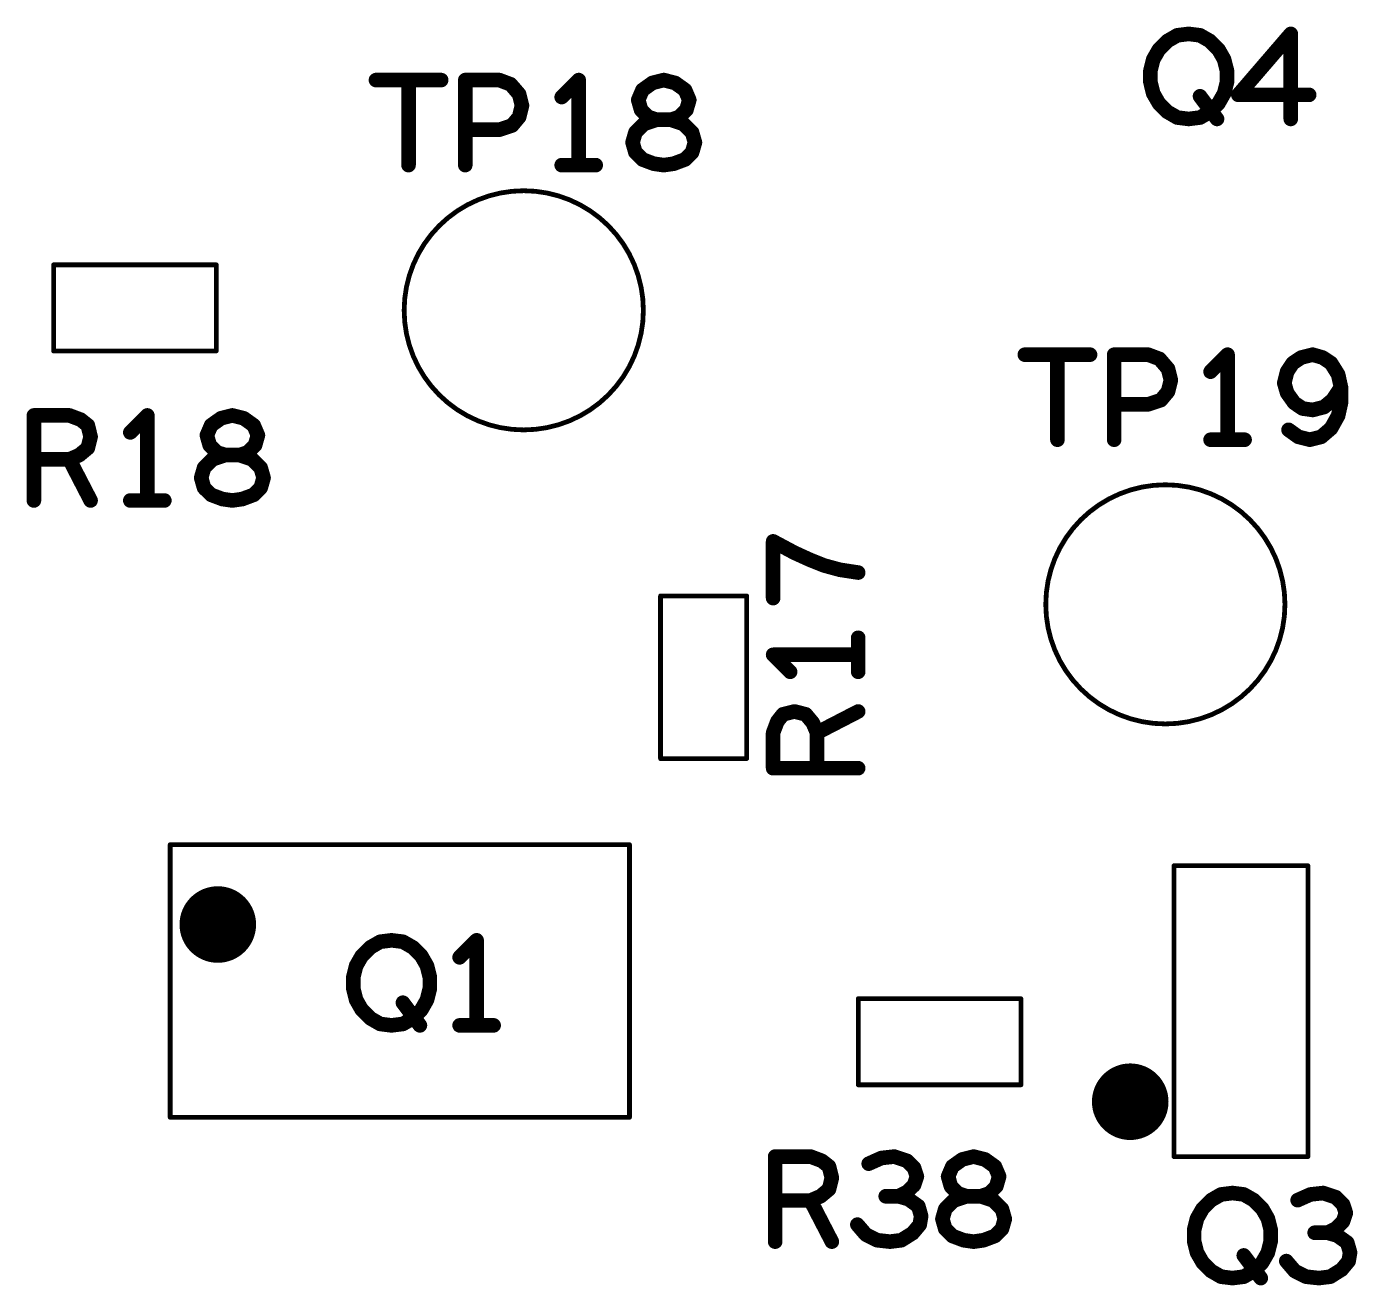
# Model space of a CAD drawing. Extents: x -1.14 to 4.53, y -2.04 to 6.
# Drawn here: x 2.409 to 2.957, y 3.788 to 4.306 of the extents above; entities that cross this region are included whole.
import ezdxf

# ---------------------------------------------------------------- set-up
doc = ezdxf.new("R2010")
doc.units = 0
doc.layers.get('0').update_dxf_attribs({"linetype": 'CONTINUOUS'})
doc.layers.add('ASSE', color=1, linetype='CONTINUOUS')

# ---------------------------------------------------------------- blocks, each defined once
blk = doc.blocks.new('ROUND_64')
at = {"const_width": 0.000984}
blk.add_lwpolyline([(-0.00049, 0, 1), (0.00049, 0, 1)], format="xyb", close=True, dxfattribs=at)
blk = doc.blocks.new('ROUND_1')
at = {"const_width": 0.003}
blk.add_lwpolyline([(-0.0015, 0, 1), (0.0015, 0, 1)], format="xyb", close=True, dxfattribs=at)

msp = doc.modelspace()

# ---------------------------------------------------------------- linework, layer by layer
at = {"layer": 'ASSE'}
for points, const_width in [([(2.87835, 4.29958), (2.88243, 4.30192)], 0.006), ([(2.88243, 4.30192), (2.88709, 4.3025)], 0.006), ([(2.88709, 4.3025), (2.89176, 4.30192)], 0.006), ([(2.89176, 4.30192), (2.89585, 4.29958)], 0.006), ([(2.9291, 4.3025), (2.90751, 4.27742)], 0.006), ([(2.9291, 4.2675), (2.9291, 4.3025)], 0.006), ([(2.87251, 4.292), (2.87485, 4.29608)], 0.006), ([(2.87485, 4.29608), (2.87835, 4.29958)], 0.006), ([(2.89585, 4.29958), (2.89935, 4.29608)], 0.006), ([(2.89935, 4.29608), (2.90168, 4.292)], 0.006), ([(2.87135, 4.28733), (2.87251, 4.292)], 0.006), ([(2.90168, 4.292), (2.90285, 4.28733)], 0.006), ([(2.87135, 4.28267), (2.87135, 4.28733)], 0.006), ([(2.90285, 4.28733), (2.90285, 4.28267)], 0.006), ([(2.55268, 4.2835), (2.57951, 4.2835)], 0.006), ([(2.56609, 4.2835), (2.56609, 4.2485)], 0.006), ([(2.58943, 4.2485), (2.58943, 4.2835)], 0.006), ([(2.58943, 4.2835), (2.60343, 4.2835)], 0.006), ([(2.60343, 4.2835), (2.6081, 4.28175)], 0.006), ([(2.6081, 4.28175), (2.6116, 4.27767)], 0.006), ([(2.6361, 4.2835), (2.6291, 4.2765)], 0.006), ([(2.6361, 4.2485), (2.6361, 4.2835)], 0.006), ([(2.6606, 4.27533), (2.66235, 4.27942)], 0.006), ([(2.66235, 4.27942), (2.66643, 4.28233)], 0.006), ([(2.66643, 4.28233), (2.6711, 4.2835)], 0.006), ([(2.6711, 4.2835), (2.67576, 4.28233)], 0.006), ([(2.67576, 4.28233), (2.67985, 4.27942)], 0.006), ([(2.67985, 4.27942), (2.6816, 4.27533)], 0.006), ([(2.87251, 4.278), (2.87135, 4.28267)], 0.006), ([(2.90285, 4.28267), (2.90168, 4.278)], 0.006), ([(2.6116, 4.27767), (2.61276, 4.273)], 0.006), ([(2.66176, 4.27125), (2.6606, 4.27533)], 0.006), ([(2.6816, 4.27533), (2.68043, 4.27125)], 0.006), ([(2.87485, 4.27392), (2.87251, 4.278)], 0.006), ([(2.87835, 4.27042), (2.87485, 4.27392)], 0.006), ([(2.89176, 4.27683), (2.89876, 4.2675)], 0.006), ([(2.89935, 4.27392), (2.89585, 4.27042)], 0.006), ([(2.90168, 4.278), (2.89935, 4.27392)], 0.006), ([(2.90751, 4.27742), (2.93668, 4.27742)], 0.006), ([(2.6116, 4.26833), (2.60868, 4.26483)], 0.006), ([(2.61276, 4.273), (2.6116, 4.26833)], 0.006), ([(2.66468, 4.26833), (2.66176, 4.27125)], 0.006), ([(2.66818, 4.26717), (2.66468, 4.26833)], 0.006), ([(2.67751, 4.26833), (2.67401, 4.26717)], 0.006), ([(2.68043, 4.27125), (2.67751, 4.26833)], 0.006), ([(2.88243, 4.26808), (2.87835, 4.27042)], 0.006), ([(2.89585, 4.27042), (2.89176, 4.26808)], 0.006), ([(2.60343, 4.26308), (2.58943, 4.26308)], 0.006), ([(2.60868, 4.26483), (2.60343, 4.26308)], 0.006), ([(2.66293, 4.26542), (2.65943, 4.26192)], 0.006), ([(2.66818, 4.26717), (2.66293, 4.26542)], 0.006), ([(2.67401, 4.26717), (2.66818, 4.26717)], 0.006), ([(2.67401, 4.26717), (2.66818, 4.26717)], 0.006), ([(2.67926, 4.26542), (2.67401, 4.26717)], 0.006), ([(2.68276, 4.26192), (2.67926, 4.26542)], 0.006), ([(2.88709, 4.2675), (2.88243, 4.26808)], 0.006), ([(2.89176, 4.26808), (2.88709, 4.2675)], 0.006), ([(2.65943, 4.26192), (2.65826, 4.25783)], 0.006), ([(2.65826, 4.25783), (2.65943, 4.25375)], 0.006), ([(2.68393, 4.25783), (2.68276, 4.26192)], 0.006), ([(2.68276, 4.25375), (2.68393, 4.25783)], 0.006), ([(2.65943, 4.25375), (2.66235, 4.25083)], 0.006), ([(2.67985, 4.25083), (2.68276, 4.25375)], 0.006), ([(2.6291, 4.2485), (2.6431, 4.2485)], 0.006), ([(2.66235, 4.25083), (2.66701, 4.24908)], 0.006), ([(2.66701, 4.24908), (2.6711, 4.2485)], 0.006), ([(2.6711, 4.2485), (2.67518, 4.24908)], 0.006), ([(2.67518, 4.24908), (2.67985, 4.25083)], 0.006), ([(2.42003, 4.17203), (2.42003, 4.20747)], 0.00197), ([(2.42003, 4.20747), (2.48696, 4.20747)], 0.00197), ([(2.48696, 4.20747), (2.48696, 4.17203)], 0.00197), ([(2.48696, 4.17203), (2.42003, 4.17203)], 0.00197), ([(2.81968, 4.1705), (2.84651, 4.1705)], 0.006), ([(2.83309, 4.1705), (2.83309, 4.1355)], 0.006), ([(2.85643, 4.1355), (2.85643, 4.1705)], 0.006), ([(2.85643, 4.1705), (2.87043, 4.1705)], 0.006), ([(2.87043, 4.1705), (2.8751, 4.16875)], 0.006), ([(2.9031, 4.1705), (2.8961, 4.1635)], 0.006), ([(2.9031, 4.1355), (2.9031, 4.1705)], 0.006), ([(2.9381, 4.1705), (2.93343, 4.16933)], 0.006), ([(2.94218, 4.16933), (2.9381, 4.1705)], 0.006), ([(2.8751, 4.16875), (2.8786, 4.16467)], 0.006), ([(2.8786, 4.16467), (2.87976, 4.16)], 0.006), ([(2.92993, 4.167), (2.9276, 4.1635)], 0.006), ([(2.93343, 4.16933), (2.92993, 4.167)], 0.006), ([(2.94568, 4.167), (2.94218, 4.16933)], 0.006), ([(2.9486, 4.16233), (2.94568, 4.167)], 0.006), ([(2.87976, 4.16), (2.8786, 4.15533)], 0.006), ([(2.9276, 4.1635), (2.92643, 4.15883)], 0.006), ([(2.92643, 4.15883), (2.9276, 4.15475)], 0.006), ([(2.94976, 4.15708), (2.9486, 4.16233)], 0.006), ([(2.8786, 4.15533), (2.87568, 4.15183)], 0.006), ([(2.9276, 4.15475), (2.93051, 4.15067)], 0.006), ([(2.94626, 4.15183), (2.94976, 4.15708)], 0.006), ([(2.94976, 4.15067), (2.94976, 4.15708)], 0.006), ([(2.87043, 4.15008), (2.85643, 4.15008)], 0.006), ([(2.87568, 4.15183), (2.87043, 4.15008)], 0.006), ([(2.93051, 4.15067), (2.93401, 4.14833)], 0.006), ([(2.93401, 4.14833), (2.9381, 4.14775)], 0.006), ([(2.9381, 4.14775), (2.94276, 4.14892)], 0.006), ([(2.94276, 4.14892), (2.94626, 4.15183)], 0.006), ([(2.9486, 4.14542), (2.94976, 4.15067)], 0.006), ([(2.41193, 4.1105), (2.41193, 4.1455)], 0.006), ([(2.41193, 4.1455), (2.42651, 4.1455)], 0.006), ([(2.42651, 4.1455), (2.43118, 4.14375)], 0.006), ([(2.43118, 4.14375), (2.4341, 4.14142)], 0.006), ([(2.4586, 4.1455), (2.4516, 4.1385)], 0.006), ([(2.4586, 4.1105), (2.4586, 4.1455)], 0.006), ([(2.48485, 4.14142), (2.48893, 4.14433)], 0.006), ([(2.48893, 4.14433), (2.4936, 4.1455)], 0.006), ([(2.4936, 4.1455), (2.49826, 4.14433)], 0.006), ([(2.49826, 4.14433), (2.50235, 4.14142)], 0.006), ([(2.94568, 4.14017), (2.9486, 4.14542)], 0.006), ([(2.4341, 4.14142), (2.43526, 4.13675)], 0.006), ([(2.43526, 4.13675), (2.4341, 4.13208)], 0.006), ([(2.4831, 4.13733), (2.48485, 4.14142)], 0.006), ([(2.48426, 4.13325), (2.4831, 4.13733)], 0.006), ([(2.50235, 4.14142), (2.5041, 4.13733)], 0.006), ([(2.5041, 4.13733), (2.50293, 4.13325)], 0.006), ([(2.92818, 4.13958), (2.93226, 4.13667)], 0.006), ([(2.9416, 4.13667), (2.94568, 4.14017)], 0.006), ([(2.4341, 4.13208), (2.4306, 4.12917)], 0.006), ([(2.48718, 4.13033), (2.48426, 4.13325)], 0.006), ([(2.50293, 4.13325), (2.50001, 4.13033)], 0.006), ([(2.8961, 4.1355), (2.9101, 4.1355)], 0.006), ([(2.93226, 4.13667), (2.93693, 4.1355)], 0.006), ([(2.93693, 4.1355), (2.9416, 4.13667)], 0.006), ([(2.42651, 4.12742), (2.41193, 4.12742)], 0.006), ([(2.4306, 4.12917), (2.42651, 4.12742)], 0.006), ([(2.42651, 4.12742), (2.43526, 4.1105)], 0.006), ([(2.48543, 4.12742), (2.48193, 4.12392)], 0.006), ([(2.49068, 4.12917), (2.48543, 4.12742)], 0.006), ([(2.49068, 4.12917), (2.48718, 4.13033)], 0.006), ([(2.49651, 4.12917), (2.49068, 4.12917)], 0.006), ([(2.49651, 4.12917), (2.49068, 4.12917)], 0.006), ([(2.50001, 4.13033), (2.49651, 4.12917)], 0.006), ([(2.50176, 4.12742), (2.49651, 4.12917)], 0.006), ([(2.50526, 4.12392), (2.50176, 4.12742)], 0.006), ([(2.48193, 4.12392), (2.48076, 4.11983)], 0.006), ([(2.50643, 4.11983), (2.50526, 4.12392)], 0.006), ([(2.48076, 4.11983), (2.48193, 4.11575)], 0.006), ([(2.48193, 4.11575), (2.48485, 4.11283)], 0.006), ([(2.50235, 4.11283), (2.50526, 4.11575)], 0.006), ([(2.50526, 4.11575), (2.50643, 4.11983)], 0.006), ([(2.4516, 4.1105), (2.4656, 4.1105)], 0.006), ([(2.48485, 4.11283), (2.48951, 4.11108)], 0.006), ([(2.48951, 4.11108), (2.4936, 4.1105)], 0.006), ([(2.4936, 4.1105), (2.49768, 4.11108)], 0.006), ([(2.49768, 4.11108), (2.50235, 4.11283)], 0.006), ([(2.72485, 4.089), (2.7161, 4.09367)], 0.006), ([(2.7161, 4.09367), (2.7161, 4.07033)], 0.006), ([(2.73126, 4.08608), (2.72485, 4.089)], 0.006), ([(2.7371, 4.08375), (2.73126, 4.08608)], 0.006), ([(2.74351, 4.082), (2.7371, 4.08375)], 0.006), ([(2.7511, 4.08083), (2.74351, 4.082)], 0.006), ([(2.66978, 4.00428), (2.66978, 4.07121)], 0.00197), ([(2.66978, 4.07121), (2.70521, 4.07121)], 0.00197), ([(2.70521, 4.07121), (2.70521, 4.00428)], 0.00197), ([(2.7511, 4.04), (2.7511, 4.054)], 0.006), ([(2.7511, 4.047), (2.7161, 4.047)], 0.006), ([(2.7161, 4.047), (2.7231, 4.04)], 0.006), ([(2.71785, 4.01958), (2.72018, 4.0225)], 0.006), ([(2.72018, 4.0225), (2.72485, 4.02367)], 0.006), ([(2.72485, 4.02367), (2.72951, 4.0225)], 0.006), ([(2.72951, 4.0225), (2.73243, 4.019)], 0.006), ([(2.73418, 4.01492), (2.7511, 4.02367)], 0.006), ([(2.7161, 4.01492), (2.71785, 4.01958)], 0.006), ([(2.73243, 4.019), (2.73418, 4.01492)], 0.006), ([(2.7161, 4.00033), (2.7161, 4.01492)], 0.006), ([(2.73418, 4.01492), (2.73418, 4.00033)], 0.006), ([(2.70521, 4.00428), (2.66978, 4.00428)], 0.00197), ([(2.7511, 4.00033), (2.7161, 4.00033)], 0.006), ([(2.46801, 3.85665), (2.46801, 3.96885)], 0.00197), ([(2.46801, 3.96885), (2.65699, 3.96885)], 0.00197), ([(2.65699, 3.96885), (2.65699, 3.85665)], 0.00197), ([(2.88104, 3.8405), (2.88104, 3.96019)], 0.00197), ([(2.88104, 3.96019), (2.93615, 3.96019)], 0.00197), ([(2.93615, 3.96019), (2.93615, 3.8405)], 0.00197), ([(2.55035, 3.92658), (2.55443, 3.92892)], 0.006), ([(2.55443, 3.92892), (2.5591, 3.9295)], 0.006), ([(2.5591, 3.9295), (2.56376, 3.92892)], 0.006), ([(2.56376, 3.92892), (2.56785, 3.92658)], 0.006), ([(2.5941, 3.9295), (2.5871, 3.9225)], 0.006), ([(2.5941, 3.8945), (2.5941, 3.9295)], 0.006), ([(2.54685, 3.92308), (2.55035, 3.92658)], 0.006), ([(2.56785, 3.92658), (2.57135, 3.92308)], 0.006), ([(2.54335, 3.91433), (2.54451, 3.919)], 0.006), ([(2.54451, 3.919), (2.54685, 3.92308)], 0.006), ([(2.57135, 3.92308), (2.57368, 3.919)], 0.006), ([(2.57368, 3.919), (2.57485, 3.91433)], 0.006), ([(2.54335, 3.90967), (2.54335, 3.91433)], 0.006), ([(2.57485, 3.91433), (2.57485, 3.90967)], 0.006), ([(2.54451, 3.905), (2.54335, 3.90967)], 0.006), ([(2.57485, 3.90967), (2.57368, 3.905)], 0.006), ([(2.54685, 3.90092), (2.54451, 3.905)], 0.006), ([(2.56376, 3.90383), (2.57076, 3.8945)], 0.006), ([(2.57368, 3.905), (2.57135, 3.90092)], 0.006), ([(2.75113, 3.87003), (2.75113, 3.90546)], 0.00197), ([(2.75113, 3.90546), (2.81806, 3.90546)], 0.00197), ([(2.81806, 3.90546), (2.81806, 3.87003)], 0.00197), ([(2.55035, 3.89742), (2.54685, 3.90092)], 0.006), ([(2.55443, 3.89508), (2.55035, 3.89742)], 0.006), ([(2.56785, 3.89742), (2.56376, 3.89508)], 0.006), ([(2.57135, 3.90092), (2.56785, 3.89742)], 0.006), ([(2.5591, 3.8945), (2.55443, 3.89508)], 0.006), ([(2.56376, 3.89508), (2.5591, 3.8945)], 0.006), ([(2.5871, 3.8945), (2.6011, 3.8945)], 0.006), ([(2.81806, 3.87003), (2.75113, 3.87003)], 0.00197), ([(2.65699, 3.85665), (2.46801, 3.85665)], 0.00197), ([(2.71693, 3.8055), (2.71693, 3.8405)], 0.006), ([(2.71693, 3.8405), (2.73151, 3.8405)], 0.006), ([(2.73151, 3.8405), (2.73618, 3.83875)], 0.006), ([(2.73618, 3.83875), (2.7391, 3.83642)], 0.006), ([(2.7391, 3.83642), (2.74026, 3.83175)], 0.006), ([(2.76068, 3.83992), (2.75543, 3.83758)], 0.006), ([(2.76593, 3.8405), (2.76068, 3.83992)], 0.006), ([(2.77118, 3.83875), (2.76593, 3.8405)], 0.006), ([(2.7741, 3.83583), (2.77118, 3.83875)], 0.006), ([(2.77526, 3.83233), (2.7741, 3.83583)], 0.006), ([(2.7881, 3.83233), (2.78985, 3.83642)], 0.006), ([(2.78985, 3.83642), (2.79393, 3.83933)], 0.006), ([(2.79393, 3.83933), (2.7986, 3.8405)], 0.006), ([(2.7986, 3.8405), (2.80326, 3.83933)], 0.006), ([(2.80326, 3.83933), (2.80735, 3.83642)], 0.006), ([(2.80735, 3.83642), (2.8091, 3.83233)], 0.006), ([(2.93615, 3.8405), (2.88104, 3.8405)], 0.00197), ([(2.74026, 3.83175), (2.7391, 3.82708)], 0.006), ([(2.7741, 3.82883), (2.77526, 3.83233)], 0.006), ([(2.78926, 3.82825), (2.7881, 3.83233)], 0.006), ([(2.8091, 3.83233), (2.80793, 3.82825)], 0.006), ([(2.7391, 3.82708), (2.7356, 3.82417)], 0.006), ([(2.76768, 3.82417), (2.77118, 3.82592)], 0.006), ([(2.77118, 3.82592), (2.7741, 3.82883)], 0.006), ([(2.79218, 3.82533), (2.78926, 3.82825)], 0.006), ([(2.79568, 3.82417), (2.79218, 3.82533)], 0.006), ([(2.80501, 3.82533), (2.80151, 3.82417)], 0.006), ([(2.80793, 3.82825), (2.80501, 3.82533)], 0.006), ([(2.89635, 3.82258), (2.90043, 3.82492)], 0.006), ([(2.90043, 3.82492), (2.9051, 3.8255)], 0.006), ([(2.9051, 3.8255), (2.90976, 3.82492)], 0.006), ([(2.90976, 3.82492), (2.91385, 3.82258)], 0.006), ([(2.93718, 3.82492), (2.93193, 3.82258)], 0.006), ([(2.94243, 3.8255), (2.93718, 3.82492)], 0.006), ([(2.94768, 3.82375), (2.94243, 3.8255)], 0.006), ([(2.73151, 3.82242), (2.71693, 3.82242)], 0.006), ([(2.7356, 3.82417), (2.73151, 3.82242)], 0.006), ([(2.73151, 3.82242), (2.74026, 3.8055)], 0.006), ([(2.76768, 3.82417), (2.76243, 3.82417)], 0.006), ([(2.77176, 3.823), (2.76768, 3.82417)], 0.006), ([(2.77585, 3.82008), (2.77176, 3.823)], 0.006), ([(2.77701, 3.816), (2.77585, 3.82008)], 0.006), ([(2.79043, 3.82242), (2.78693, 3.81892)], 0.006), ([(2.79568, 3.82417), (2.79043, 3.82242)], 0.006), ([(2.80151, 3.82417), (2.79568, 3.82417)], 0.006), ([(2.80151, 3.82417), (2.79568, 3.82417)], 0.006), ([(2.80676, 3.82242), (2.80151, 3.82417)], 0.006), ([(2.81026, 3.81892), (2.80676, 3.82242)], 0.006), ([(2.89285, 3.81908), (2.89635, 3.82258)], 0.006), ([(2.91385, 3.82258), (2.91735, 3.81908)], 0.006), ([(2.9506, 3.82083), (2.94768, 3.82375)], 0.006), ([(2.95176, 3.81733), (2.9506, 3.82083)], 0.006), ([(2.77643, 3.8125), (2.77701, 3.816)], 0.006), ([(2.78693, 3.81892), (2.78576, 3.81483)], 0.006), ([(2.78576, 3.81483), (2.78693, 3.81075)], 0.006), ([(2.81143, 3.81483), (2.81026, 3.81892)], 0.006), ([(2.81026, 3.81075), (2.81143, 3.81483)], 0.006), ([(2.88935, 3.81033), (2.89051, 3.815)], 0.006), ([(2.89051, 3.815), (2.89285, 3.81908)], 0.006), ([(2.91735, 3.81908), (2.91968, 3.815)], 0.006), ([(2.91968, 3.815), (2.92085, 3.81033)], 0.006), ([(2.94768, 3.81092), (2.9506, 3.81383)], 0.006), ([(2.9506, 3.81383), (2.95176, 3.81733)], 0.006), ([(2.75076, 3.8125), (2.75426, 3.80842)], 0.006), ([(2.75426, 3.80842), (2.75893, 3.80608)], 0.006), ([(2.76885, 3.80608), (2.77351, 3.809)], 0.006), ([(2.77351, 3.809), (2.77643, 3.8125)], 0.006), ([(2.78693, 3.81075), (2.78985, 3.80783)], 0.006), ([(2.80735, 3.80783), (2.81026, 3.81075)], 0.006), ([(2.88935, 3.80567), (2.88935, 3.81033)], 0.006), ([(2.92085, 3.81033), (2.92085, 3.80567)], 0.006), ([(2.94418, 3.80917), (2.93893, 3.80917)], 0.006), ([(2.94418, 3.80917), (2.94768, 3.81092)], 0.006), ([(2.94826, 3.808), (2.94418, 3.80917)], 0.006), ([(2.75893, 3.80608), (2.76418, 3.8055)], 0.006), ([(2.76418, 3.8055), (2.76885, 3.80608)], 0.006), ([(2.78985, 3.80783), (2.79451, 3.80608)], 0.006), ([(2.79451, 3.80608), (2.7986, 3.8055)], 0.006), ([(2.7986, 3.8055), (2.80268, 3.80608)], 0.006), ([(2.80268, 3.80608), (2.80735, 3.80783)], 0.006), ([(2.89051, 3.801), (2.88935, 3.80567)], 0.006), ([(2.92085, 3.80567), (2.91968, 3.801)], 0.006), ([(2.95235, 3.80508), (2.94826, 3.808)], 0.006), ([(2.95351, 3.801), (2.95235, 3.80508)], 0.006), ([(2.89285, 3.79692), (2.89051, 3.801)], 0.006), ([(2.90976, 3.79983), (2.91676, 3.7905)], 0.006), ([(2.91968, 3.801), (2.91735, 3.79692)], 0.006), ([(2.92726, 3.7975), (2.93076, 3.79342)], 0.006), ([(2.95001, 3.794), (2.95293, 3.7975)], 0.006), ([(2.95293, 3.7975), (2.95351, 3.801)], 0.006), ([(2.89635, 3.79342), (2.89285, 3.79692)], 0.006), ([(2.90043, 3.79108), (2.89635, 3.79342)], 0.006), ([(2.91385, 3.79342), (2.90976, 3.79108)], 0.006), ([(2.91735, 3.79692), (2.91385, 3.79342)], 0.006), ([(2.93076, 3.79342), (2.93543, 3.79108)], 0.006), ([(2.94535, 3.79108), (2.95001, 3.794)], 0.006), ([(2.9051, 3.7905), (2.90043, 3.79108)], 0.006), ([(2.90976, 3.79108), (2.9051, 3.7905)], 0.006), ([(2.93543, 3.79108), (2.94068, 3.7905)], 0.006), ([(2.94068, 3.7905), (2.94535, 3.79108)], 0.006)]:
    msp.add_lwpolyline(points, dxfattribs=dict(at, const_width=const_width))
for points, const_width in [([(2.56428, 4.18875, 1), (2.66271, 4.18875, 1)], 0.00197), ([(2.82829, 4.06775, 1), (2.92671, 4.06775, 1)], 0.00197), ([(2.47972, 3.936, 1), (2.49547, 3.936, 1)], 0.01575), ([(2.85516, 3.86308, 1), (2.87092, 3.86308, 1)], 0.01575)]:
    msp.add_lwpolyline(points, format="xyb", close=True, dxfattribs=dict(at, const_width=const_width))

# ---------------------------------------------------------------- block references
for name, p in [('ROUND_1', (2.88243, 4.30192)), ('ROUND_1', (2.88243, 4.30192)), ('ROUND_1', (2.88709, 4.3025)), ('ROUND_1', (2.88709, 4.3025)), ('ROUND_1', (2.89176, 4.30192)), ('ROUND_1', (2.89176, 4.30192)), ('ROUND_1', (2.9291, 4.3025)), ('ROUND_1', (2.9291, 4.3025)), ('ROUND_1', (2.87485, 4.29608)), ('ROUND_1', (2.87485, 4.29608)), ('ROUND_1', (2.87835, 4.29958)), ('ROUND_1', (2.87835, 4.29958)), ('ROUND_1', (2.89585, 4.29958)), ('ROUND_1', (2.89585, 4.29958)), ('ROUND_1', (2.89935, 4.29608)), ('ROUND_1', (2.89935, 4.29608)), ('ROUND_1', (2.87251, 4.292)), ('ROUND_1', (2.87251, 4.292)), ('ROUND_1', (2.90168, 4.292)), ('ROUND_1', (2.90168, 4.292)), ('ROUND_1', (2.87135, 4.28733)), ('ROUND_1', (2.87135, 4.28733)), ('ROUND_1', (2.90285, 4.28733)), ('ROUND_1', (2.90285, 4.28733)), ('ROUND_1', (2.55268, 4.2835)), ('ROUND_1', (2.56609, 4.2835)), ('ROUND_1', (2.57951, 4.2835)), ('ROUND_1', (2.58943, 4.2835)), ('ROUND_1', (2.58943, 4.2835)), ('ROUND_1', (2.60343, 4.2835)), ('ROUND_1', (2.60343, 4.2835)), ('ROUND_1', (2.6081, 4.28175)), ('ROUND_1', (2.6081, 4.28175)), ('ROUND_1', (2.6361, 4.2835)), ('ROUND_1', (2.6361, 4.2835)), ('ROUND_1', (2.66235, 4.27942)), ('ROUND_1', (2.66235, 4.27942)), ('ROUND_1', (2.66643, 4.28233)), ('ROUND_1', (2.66643, 4.28233)), ('ROUND_1', (2.6711, 4.2835)), ('ROUND_1', (2.6711, 4.2835)), ('ROUND_1', (2.67576, 4.28233)), ('ROUND_1', (2.67576, 4.28233)), ('ROUND_1', (2.67985, 4.27942)), ('ROUND_1', (2.67985, 4.27942)), ('ROUND_1', (2.87135, 4.28267)), ('ROUND_1', (2.87135, 4.28267)), ('ROUND_1', (2.90285, 4.28267)), ('ROUND_1', (2.90285, 4.28267)), ('ROUND_1', (2.6116, 4.27767)), ('ROUND_1', (2.6116, 4.27767)), ('ROUND_1', (2.6291, 4.2765)), ('ROUND_1', (2.6606, 4.27533)), ('ROUND_1', (2.6606, 4.27533)), ('ROUND_1', (2.6816, 4.27533)), ('ROUND_1', (2.6816, 4.27533)), ('ROUND_1', (2.87251, 4.278)), ('ROUND_1', (2.87251, 4.278)), ('ROUND_1', (2.87485, 4.27392)), ('ROUND_1', (2.87485, 4.27392)), ('ROUND_1', (2.89176, 4.27683)), ('ROUND_1', (2.89935, 4.27392)), ('ROUND_1', (2.89935, 4.27392)), ('ROUND_1', (2.90168, 4.278)), ('ROUND_1', (2.90168, 4.278)), ('ROUND_1', (2.90751, 4.27742)), ('ROUND_1', (2.90751, 4.27742)), ('ROUND_1', (2.93668, 4.27742)), ('ROUND_1', (2.6116, 4.26833)), ('ROUND_1', (2.6116, 4.26833)), ('ROUND_1', (2.61276, 4.273)), ('ROUND_1', (2.61276, 4.273)), ('ROUND_1', (2.66176, 4.27125)), ('ROUND_1', (2.66176, 4.27125)), ('ROUND_1', (2.66468, 4.26833)), ('ROUND_1', (2.66468, 4.26833)), ('ROUND_1', (2.67751, 4.26833)), ('ROUND_1', (2.67751, 4.26833)), ('ROUND_1', (2.68043, 4.27125)), ('ROUND_1', (2.68043, 4.27125)), ('ROUND_1', (2.87835, 4.27042)), ('ROUND_1', (2.87835, 4.27042)), ('ROUND_1', (2.89585, 4.27042)), ('ROUND_1', (2.89585, 4.27042)), ('ROUND_1', (2.58943, 4.26308)), ('ROUND_1', (2.60343, 4.26308)), ('ROUND_1', (2.60343, 4.26308)), ('ROUND_1', (2.60868, 4.26483)), ('ROUND_1', (2.60868, 4.26483)), ('ROUND_1', (2.66293, 4.26542)), ('ROUND_1', (2.66293, 4.26542)), ('ROUND_1', (2.66818, 4.26717)), ('ROUND_1', (2.66818, 4.26717)), ('ROUND_1', (2.66818, 4.26717)), ('ROUND_1', (2.66818, 4.26717)), ('ROUND_1', (2.67401, 4.26717)), ('ROUND_1', (2.67401, 4.26717)), ('ROUND_1', (2.67401, 4.26717)), ('ROUND_1', (2.67401, 4.26717)), ('ROUND_1', (2.67926, 4.26542)), ('ROUND_1', (2.67926, 4.26542)), ('ROUND_1', (2.88243, 4.26808)), ('ROUND_1', (2.88243, 4.26808)), ('ROUND_1', (2.88709, 4.2675)), ('ROUND_1', (2.88709, 4.2675)), ('ROUND_1', (2.89176, 4.26808)), ('ROUND_1', (2.89176, 4.26808)), ('ROUND_1', (2.89876, 4.2675)), ('ROUND_1', (2.9291, 4.2675)), ('ROUND_1', (2.65826, 4.25783)), ('ROUND_1', (2.65826, 4.25783)), ('ROUND_1', (2.65943, 4.26192)), ('ROUND_1', (2.65943, 4.26192)), ('ROUND_1', (2.68276, 4.26192)), ('ROUND_1', (2.68276, 4.26192)), ('ROUND_1', (2.68393, 4.25783)), ('ROUND_1', (2.68393, 4.25783)), ('ROUND_1', (2.65943, 4.25375)), ('ROUND_1', (2.65943, 4.25375)), ('ROUND_1', (2.68276, 4.25375)), ('ROUND_1', (2.68276, 4.25375)), ('ROUND_1', (2.56609, 4.2485)), ('ROUND_1', (2.58943, 4.2485)), ('ROUND_1', (2.6291, 4.2485)), ('ROUND_1', (2.6361, 4.2485)), ('ROUND_1', (2.6431, 4.2485)), ('ROUND_1', (2.66235, 4.25083)), ('ROUND_1', (2.66235, 4.25083)), ('ROUND_1', (2.66701, 4.24908)), ('ROUND_1', (2.66701, 4.24908)), ('ROUND_1', (2.6711, 4.2485)), ('ROUND_1', (2.6711, 4.2485)), ('ROUND_1', (2.67518, 4.24908)), ('ROUND_1', (2.67518, 4.24908)), ('ROUND_1', (2.67985, 4.25083)), ('ROUND_1', (2.67985, 4.25083)), ('ROUND_64', (2.42003, 4.20747)), ('ROUND_64', (2.42003, 4.20747)), ('ROUND_64', (2.48696, 4.20747)), ('ROUND_64', (2.48696, 4.20747)), ('ROUND_64', (2.42003, 4.17203)), ('ROUND_64', (2.42003, 4.17203)), ('ROUND_64', (2.48696, 4.17203)), ('ROUND_64', (2.48696, 4.17203)), ('ROUND_1', (2.81968, 4.1705)), ('ROUND_1', (2.83309, 4.1705)), ('ROUND_1', (2.84651, 4.1705)), ('ROUND_1', (2.85643, 4.1705)), ('ROUND_1', (2.85643, 4.1705)), ('ROUND_1', (2.87043, 4.1705)), ('ROUND_1', (2.87043, 4.1705)), ('ROUND_1', (2.9031, 4.1705)), ('ROUND_1', (2.9031, 4.1705)), ('ROUND_1', (2.9381, 4.1705)), ('ROUND_1', (2.9381, 4.1705)), ('ROUND_1', (2.8751, 4.16875)), ('ROUND_1', (2.8751, 4.16875)), ('ROUND_1', (2.8786, 4.16467)), ('ROUND_1', (2.8786, 4.16467)), ('ROUND_1', (2.92993, 4.167)), ('ROUND_1', (2.92993, 4.167)), ('ROUND_1', (2.93343, 4.16933)), ('ROUND_1', (2.93343, 4.16933)), ('ROUND_1', (2.94218, 4.16933)), ('ROUND_1', (2.94218, 4.16933)), ('ROUND_1', (2.94568, 4.167)), ('ROUND_1', (2.94568, 4.167)), ('ROUND_1', (2.87976, 4.16)), ('ROUND_1', (2.87976, 4.16)), ('ROUND_1', (2.8961, 4.1635)), ('ROUND_1', (2.92643, 4.15883)), ('ROUND_1', (2.92643, 4.15883)), ('ROUND_1', (2.9276, 4.1635)), ('ROUND_1', (2.9276, 4.1635)), ('ROUND_1', (2.9486, 4.16233)), ('ROUND_1', (2.9486, 4.16233)), ('ROUND_1', (2.8786, 4.15533)), ('ROUND_1', (2.8786, 4.15533)), ('ROUND_1', (2.9276, 4.15475)), ('ROUND_1', (2.9276, 4.15475)), ('ROUND_1', (2.94976, 4.15708)), ('ROUND_1', (2.94976, 4.15708)), ('ROUND_1', (2.94976, 4.15708)), ('ROUND_1', (2.85643, 4.15008)), ('ROUND_1', (2.87043, 4.15008)), ('ROUND_1', (2.87043, 4.15008)), ('ROUND_1', (2.87568, 4.15183)), ('ROUND_1', (2.87568, 4.15183)), ('ROUND_1', (2.93051, 4.15067)), ('ROUND_1', (2.93051, 4.15067)), ('ROUND_1', (2.93401, 4.14833)), ('ROUND_1', (2.93401, 4.14833)), ('ROUND_1', (2.9381, 4.14775)), ('ROUND_1', (2.9381, 4.14775)), ('ROUND_1', (2.94276, 4.14892)), ('ROUND_1', (2.94276, 4.14892)), ('ROUND_1', (2.94626, 4.15183)), ('ROUND_1', (2.94626, 4.15183)), ('ROUND_1', (2.94976, 4.15067)), ('ROUND_1', (2.94976, 4.15067)), ('ROUND_1', (2.41193, 4.1455)), ('ROUND_1', (2.41193, 4.1455)), ('ROUND_1', (2.42651, 4.1455)), ('ROUND_1', (2.42651, 4.1455)), ('ROUND_1', (2.43118, 4.14375)), ('ROUND_1', (2.43118, 4.14375)), ('ROUND_1', (2.4586, 4.1455)), ('ROUND_1', (2.4586, 4.1455)), ('ROUND_1', (2.48893, 4.14433)), ('ROUND_1', (2.48893, 4.14433)), ('ROUND_1', (2.4936, 4.1455)), ('ROUND_1', (2.4936, 4.1455)), ('ROUND_1', (2.49826, 4.14433)), ('ROUND_1', (2.49826, 4.14433)), ('ROUND_1', (2.9486, 4.14542)), ('ROUND_1', (2.9486, 4.14542)), ('ROUND_1', (2.4341, 4.14142)), ('ROUND_1', (2.4341, 4.14142)), ('ROUND_1', (2.43526, 4.13675)), ('ROUND_1', (2.43526, 4.13675)), ('ROUND_1', (2.4516, 4.1385)), ('ROUND_1', (2.4831, 4.13733)), ('ROUND_1', (2.4831, 4.13733)), ('ROUND_1', (2.48485, 4.14142)), ('ROUND_1', (2.48485, 4.14142)), ('ROUND_1', (2.50235, 4.14142)), ('ROUND_1', (2.50235, 4.14142)), ('ROUND_1', (2.5041, 4.13733)), ('ROUND_1', (2.5041, 4.13733)), ('ROUND_1', (2.92818, 4.13958)), ('ROUND_1', (2.94568, 4.14017)), ('ROUND_1', (2.94568, 4.14017)), ('ROUND_1', (2.4341, 4.13208)), ('ROUND_1', (2.4341, 4.13208)), ('ROUND_1', (2.48426, 4.13325)), ('ROUND_1', (2.48426, 4.13325)), ('ROUND_1', (2.50293, 4.13325)), ('ROUND_1', (2.50293, 4.13325)), ('ROUND_1', (2.83309, 4.1355)), ('ROUND_1', (2.85643, 4.1355)), ('ROUND_1', (2.8961, 4.1355)), ('ROUND_1', (2.9031, 4.1355)), ('ROUND_1', (2.9101, 4.1355)), ('ROUND_1', (2.93226, 4.13667)), ('ROUND_1', (2.93226, 4.13667)), ('ROUND_1', (2.93693, 4.1355)), ('ROUND_1', (2.93693, 4.1355)), ('ROUND_1', (2.9416, 4.13667)), ('ROUND_1', (2.9416, 4.13667)), ('ROUND_1', (2.41193, 4.12742)), ('ROUND_1', (2.42651, 4.12742)), ('ROUND_1', (2.42651, 4.12742)), ('ROUND_1', (2.42651, 4.12742)), ('ROUND_1', (2.4306, 4.12917)), ('ROUND_1', (2.4306, 4.12917)), ('ROUND_1', (2.48543, 4.12742)), ('ROUND_1', (2.48543, 4.12742)), ('ROUND_1', (2.48718, 4.13033)), ('ROUND_1', (2.48718, 4.13033)), ('ROUND_1', (2.49068, 4.12917)), ('ROUND_1', (2.49068, 4.12917)), ('ROUND_1', (2.49068, 4.12917)), ('ROUND_1', (2.49068, 4.12917)), ('ROUND_1', (2.49651, 4.12917)), ('ROUND_1', (2.49651, 4.12917)), ('ROUND_1', (2.49651, 4.12917)), ('ROUND_1', (2.49651, 4.12917)), ('ROUND_1', (2.50001, 4.13033)), ('ROUND_1', (2.50001, 4.13033)), ('ROUND_1', (2.50176, 4.12742)), ('ROUND_1', (2.50176, 4.12742)), ('ROUND_1', (2.48193, 4.12392)), ('ROUND_1', (2.48193, 4.12392)), ('ROUND_1', (2.50526, 4.12392)), ('ROUND_1', (2.50526, 4.12392)), ('ROUND_1', (2.48076, 4.11983)), ('ROUND_1', (2.48076, 4.11983)), ('ROUND_1', (2.48193, 4.11575)), ('ROUND_1', (2.48193, 4.11575)), ('ROUND_1', (2.50526, 4.11575)), ('ROUND_1', (2.50526, 4.11575)), ('ROUND_1', (2.50643, 4.11983)), ('ROUND_1', (2.50643, 4.11983)), ('ROUND_1', (2.41193, 4.1105)), ('ROUND_1', (2.43526, 4.1105)), ('ROUND_1', (2.4516, 4.1105)), ('ROUND_1', (2.4586, 4.1105)), ('ROUND_1', (2.4656, 4.1105)), ('ROUND_1', (2.48485, 4.11283)), ('ROUND_1', (2.48485, 4.11283)), ('ROUND_1', (2.48951, 4.11108)), ('ROUND_1', (2.48951, 4.11108)), ('ROUND_1', (2.4936, 4.1105)), ('ROUND_1', (2.4936, 4.1105)), ('ROUND_1', (2.49768, 4.11108)), ('ROUND_1', (2.49768, 4.11108)), ('ROUND_1', (2.50235, 4.11283)), ('ROUND_1', (2.50235, 4.11283)), ('ROUND_1', (2.7161, 4.09367)), ('ROUND_1', (2.7161, 4.09367)), ('ROUND_1', (2.72485, 4.089)), ('ROUND_1', (2.72485, 4.089)), ('ROUND_1', (2.73126, 4.08608)), ('ROUND_1', (2.73126, 4.08608)), ('ROUND_1', (2.7371, 4.08375)), ('ROUND_1', (2.7371, 4.08375)), ('ROUND_1', (2.74351, 4.082)), ('ROUND_1', (2.74351, 4.082)), ('ROUND_1', (2.7511, 4.08083)), ('ROUND_64', (2.66978, 4.07121)), ('ROUND_64', (2.66978, 4.07121)), ('ROUND_64', (2.70521, 4.07121)), ('ROUND_64', (2.70521, 4.07121)), ('ROUND_1', (2.7161, 4.07033)), ('ROUND_1', (2.7511, 4.054)), ('ROUND_1', (2.7161, 4.047)), ('ROUND_1', (2.7161, 4.047)), ('ROUND_1', (2.7511, 4.047)), ('ROUND_1', (2.7231, 4.04)), ('ROUND_1', (2.7511, 4.04)), ('ROUND_1', (2.72018, 4.0225)), ('ROUND_1', (2.72018, 4.0225)), ('ROUND_1', (2.72485, 4.02367)), ('ROUND_1', (2.72485, 4.02367)), ('ROUND_1', (2.72951, 4.0225)), ('ROUND_1', (2.72951, 4.0225)), ('ROUND_1', (2.7511, 4.02367)), ('ROUND_1', (2.71785, 4.01958)), ('ROUND_1', (2.71785, 4.01958)), ('ROUND_1', (2.73243, 4.019)), ('ROUND_1', (2.73243, 4.019)), ('ROUND_1', (2.7161, 4.01492)), ('ROUND_1', (2.7161, 4.01492)), ('ROUND_1', (2.73418, 4.01492)), ('ROUND_1', (2.73418, 4.01492)), ('ROUND_1', (2.73418, 4.01492)), ('ROUND_64', (2.66978, 4.00428)), ('ROUND_64', (2.66978, 4.00428)), ('ROUND_64', (2.70521, 4.00428)), ('ROUND_64', (2.70521, 4.00428)), ('ROUND_1', (2.7161, 4.00033)), ('ROUND_1', (2.7161, 4.00033)), ('ROUND_1', (2.73418, 4.00033)), ('ROUND_1', (2.7511, 4.00033)), ('ROUND_64', (2.46801, 3.96885)), ('ROUND_64', (2.46801, 3.96885)), ('ROUND_64', (2.65699, 3.96885)), ('ROUND_64', (2.65699, 3.96885)), ('ROUND_64', (2.88104, 3.96019)), ('ROUND_64', (2.88104, 3.96019)), ('ROUND_64', (2.93615, 3.96019)), ('ROUND_64', (2.93615, 3.96019)), ('ROUND_1', (2.55443, 3.92892)), ('ROUND_1', (2.55443, 3.92892)), ('ROUND_1', (2.5591, 3.9295)), ('ROUND_1', (2.5591, 3.9295)), ('ROUND_1', (2.56376, 3.92892)), ('ROUND_1', (2.56376, 3.92892)), ('ROUND_1', (2.5941, 3.9295)), ('ROUND_1', (2.5941, 3.9295)), ('ROUND_1', (2.55035, 3.92658)), ('ROUND_1', (2.55035, 3.92658)), ('ROUND_1', (2.56785, 3.92658)), ('ROUND_1', (2.56785, 3.92658)), ('ROUND_1', (2.54451, 3.919)), ('ROUND_1', (2.54451, 3.919)), ('ROUND_1', (2.54685, 3.92308)), ('ROUND_1', (2.54685, 3.92308)), ('ROUND_1', (2.57135, 3.92308)), ('ROUND_1', (2.57135, 3.92308)), ('ROUND_1', (2.57368, 3.919)), ('ROUND_1', (2.57368, 3.919)), ('ROUND_1', (2.5871, 3.9225)), ('ROUND_1', (2.54335, 3.91433)), ('ROUND_1', (2.54335, 3.91433)), ('ROUND_1', (2.57485, 3.91433)), ('ROUND_1', (2.57485, 3.91433)), ('ROUND_1', (2.54335, 3.90967)), ('ROUND_1', (2.54335, 3.90967)), ('ROUND_1', (2.57485, 3.90967)), ('ROUND_1', (2.57485, 3.90967)), ('ROUND_1', (2.54451, 3.905)), ('ROUND_1', (2.54451, 3.905)), ('ROUND_1', (2.56376, 3.90383)), ('ROUND_1', (2.57368, 3.905)), ('ROUND_1', (2.57368, 3.905)), ('ROUND_64', (2.75113, 3.90546)), ('ROUND_64', (2.75113, 3.90546)), ('ROUND_64', (2.81806, 3.90546)), ('ROUND_64', (2.81806, 3.90546)), ('ROUND_1', (2.54685, 3.90092)), ('ROUND_1', (2.54685, 3.90092)), ('ROUND_1', (2.55035, 3.89742)), ('ROUND_1', (2.55035, 3.89742)), ('ROUND_1', (2.56785, 3.89742)), ('ROUND_1', (2.56785, 3.89742)), ('ROUND_1', (2.57135, 3.90092)), ('ROUND_1', (2.57135, 3.90092)), ('ROUND_1', (2.55443, 3.89508)), ('ROUND_1', (2.55443, 3.89508)), ('ROUND_1', (2.5591, 3.8945)), ('ROUND_1', (2.5591, 3.8945)), ('ROUND_1', (2.56376, 3.89508)), ('ROUND_1', (2.56376, 3.89508)), ('ROUND_1', (2.57076, 3.8945)), ('ROUND_1', (2.5871, 3.8945)), ('ROUND_1', (2.5941, 3.8945)), ('ROUND_1', (2.6011, 3.8945)), ('ROUND_64', (2.75113, 3.87003)), ('ROUND_64', (2.75113, 3.87003)), ('ROUND_64', (2.81806, 3.87003)), ('ROUND_64', (2.81806, 3.87003)), ('ROUND_64', (2.46801, 3.85665)), ('ROUND_64', (2.46801, 3.85665)), ('ROUND_64', (2.65699, 3.85665)), ('ROUND_64', (2.65699, 3.85665)), ('ROUND_1', (2.71693, 3.8405)), ('ROUND_1', (2.71693, 3.8405)), ('ROUND_1', (2.73151, 3.8405)), ('ROUND_1', (2.73151, 3.8405)), ('ROUND_1', (2.73618, 3.83875)), ('ROUND_1', (2.73618, 3.83875)), ('ROUND_1', (2.7391, 3.83642)), ('ROUND_1', (2.7391, 3.83642)), ('ROUND_1', (2.75543, 3.83758)), ('ROUND_1', (2.76068, 3.83992)), ('ROUND_1', (2.76068, 3.83992)), ('ROUND_1', (2.76593, 3.8405)), ('ROUND_1', (2.76593, 3.8405)), ('ROUND_1', (2.77118, 3.83875)), ('ROUND_1', (2.77118, 3.83875)), ('ROUND_1', (2.7741, 3.83583)), ('ROUND_1', (2.7741, 3.83583)), ('ROUND_1', (2.78985, 3.83642)), ('ROUND_1', (2.78985, 3.83642)), ('ROUND_1', (2.79393, 3.83933)), ('ROUND_1', (2.79393, 3.83933)), ('ROUND_1', (2.7986, 3.8405)), ('ROUND_1', (2.7986, 3.8405)), ('ROUND_1', (2.80326, 3.83933)), ('ROUND_1', (2.80326, 3.83933)), ('ROUND_1', (2.80735, 3.83642)), ('ROUND_1', (2.80735, 3.83642)), ('ROUND_64', (2.88104, 3.8405)), ('ROUND_64', (2.88104, 3.8405)), ('ROUND_64', (2.93615, 3.8405)), ('ROUND_64', (2.93615, 3.8405)), ('ROUND_1', (2.74026, 3.83175)), ('ROUND_1', (2.74026, 3.83175)), ('ROUND_1', (2.77526, 3.83233)), ('ROUND_1', (2.77526, 3.83233)), ('ROUND_1', (2.7881, 3.83233)), ('ROUND_1', (2.7881, 3.83233)), ('ROUND_1', (2.8091, 3.83233)), ('ROUND_1', (2.8091, 3.83233)), ('ROUND_1', (2.7391, 3.82708)), ('ROUND_1', (2.7391, 3.82708)), ('ROUND_1', (2.77118, 3.82592)), ('ROUND_1', (2.77118, 3.82592)), ('ROUND_1', (2.7741, 3.82883)), ('ROUND_1', (2.7741, 3.82883)), ('ROUND_1', (2.78926, 3.82825)), ('ROUND_1', (2.78926, 3.82825)), ('ROUND_1', (2.79218, 3.82533)), ('ROUND_1', (2.79218, 3.82533)), ('ROUND_1', (2.80501, 3.82533)), ('ROUND_1', (2.80501, 3.82533)), ('ROUND_1', (2.80793, 3.82825)), ('ROUND_1', (2.80793, 3.82825)), ('ROUND_1', (2.90043, 3.82492)), ('ROUND_1', (2.90043, 3.82492)), ('ROUND_1', (2.9051, 3.8255)), ('ROUND_1', (2.9051, 3.8255)), ('ROUND_1', (2.90976, 3.82492)), ('ROUND_1', (2.90976, 3.82492)), ('ROUND_1', (2.93718, 3.82492)), ('ROUND_1', (2.93718, 3.82492)), ('ROUND_1', (2.94243, 3.8255)), ('ROUND_1', (2.94243, 3.8255)), ('ROUND_1', (2.71693, 3.82242)), ('ROUND_1', (2.73151, 3.82242)), ('ROUND_1', (2.73151, 3.82242)), ('ROUND_1', (2.73151, 3.82242)), ('ROUND_1', (2.7356, 3.82417)), ('ROUND_1', (2.7356, 3.82417)), ('ROUND_1', (2.76243, 3.82417)), ('ROUND_1', (2.76768, 3.82417)), ('ROUND_1', (2.76768, 3.82417)), ('ROUND_1', (2.76768, 3.82417)), ('ROUND_1', (2.77176, 3.823)), ('ROUND_1', (2.77176, 3.823)), ('ROUND_1', (2.77585, 3.82008)), ('ROUND_1', (2.77585, 3.82008)), ('ROUND_1', (2.79043, 3.82242)), ('ROUND_1', (2.79043, 3.82242)), ('ROUND_1', (2.79568, 3.82417)), ('ROUND_1', (2.79568, 3.82417)), ('ROUND_1', (2.79568, 3.82417)), ('ROUND_1', (2.79568, 3.82417)), ('ROUND_1', (2.80151, 3.82417)), ('ROUND_1', (2.80151, 3.82417)), ('ROUND_1', (2.80151, 3.82417)), ('ROUND_1', (2.80151, 3.82417)), ('ROUND_1', (2.80676, 3.82242)), ('ROUND_1', (2.80676, 3.82242)), ('ROUND_1', (2.89635, 3.82258)), ('ROUND_1', (2.89635, 3.82258)), ('ROUND_1', (2.91385, 3.82258)), ('ROUND_1', (2.91385, 3.82258)), ('ROUND_1', (2.93193, 3.82258)), ('ROUND_1', (2.94768, 3.82375)), ('ROUND_1', (2.94768, 3.82375)), ('ROUND_1', (2.9506, 3.82083)), ('ROUND_1', (2.9506, 3.82083)), ('ROUND_1', (2.77701, 3.816)), ('ROUND_1', (2.77701, 3.816)), ('ROUND_1', (2.78576, 3.81483)), ('ROUND_1', (2.78576, 3.81483)), ('ROUND_1', (2.78693, 3.81892)), ('ROUND_1', (2.78693, 3.81892)), ('ROUND_1', (2.81026, 3.81892)), ('ROUND_1', (2.81026, 3.81892)), ('ROUND_1', (2.81143, 3.81483)), ('ROUND_1', (2.81143, 3.81483)), ('ROUND_1', (2.89051, 3.815)), ('ROUND_1', (2.89051, 3.815)), ('ROUND_1', (2.89285, 3.81908)), ('ROUND_1', (2.89285, 3.81908)), ('ROUND_1', (2.91735, 3.81908)), ('ROUND_1', (2.91735, 3.81908)), ('ROUND_1', (2.91968, 3.815)), ('ROUND_1', (2.91968, 3.815)), ('ROUND_1', (2.9506, 3.81383)), ('ROUND_1', (2.9506, 3.81383)), ('ROUND_1', (2.95176, 3.81733)), ('ROUND_1', (2.95176, 3.81733)), ('ROUND_1', (2.75076, 3.8125)), ('ROUND_1', (2.75426, 3.80842)), ('ROUND_1', (2.75426, 3.80842)), ('ROUND_1', (2.77351, 3.809)), ('ROUND_1', (2.77351, 3.809)), ('ROUND_1', (2.77643, 3.8125)), ('ROUND_1', (2.77643, 3.8125)), ('ROUND_1', (2.78693, 3.81075)), ('ROUND_1', (2.78693, 3.81075)), ('ROUND_1', (2.81026, 3.81075)), ('ROUND_1', (2.81026, 3.81075)), ('ROUND_1', (2.88935, 3.81033)), ('ROUND_1', (2.88935, 3.81033)), ('ROUND_1', (2.92085, 3.81033)), ('ROUND_1', (2.92085, 3.81033)), ('ROUND_1', (2.93893, 3.80917)), ('ROUND_1', (2.94418, 3.80917)), ('ROUND_1', (2.94418, 3.80917)), ('ROUND_1', (2.94418, 3.80917)), ('ROUND_1', (2.94768, 3.81092)), ('ROUND_1', (2.94768, 3.81092)), ('ROUND_1', (2.71693, 3.8055)), ('ROUND_1', (2.74026, 3.8055)), ('ROUND_1', (2.75893, 3.80608)), ('ROUND_1', (2.75893, 3.80608)), ('ROUND_1', (2.76418, 3.8055)), ('ROUND_1', (2.76418, 3.8055)), ('ROUND_1', (2.76885, 3.80608)), ('ROUND_1', (2.76885, 3.80608)), ('ROUND_1', (2.78985, 3.80783)), ('ROUND_1', (2.78985, 3.80783)), ('ROUND_1', (2.79451, 3.80608)), ('ROUND_1', (2.79451, 3.80608)), ('ROUND_1', (2.7986, 3.8055)), ('ROUND_1', (2.7986, 3.8055)), ('ROUND_1', (2.80268, 3.80608)), ('ROUND_1', (2.80268, 3.80608)), ('ROUND_1', (2.80735, 3.80783)), ('ROUND_1', (2.80735, 3.80783)), ('ROUND_1', (2.88935, 3.80567)), ('ROUND_1', (2.88935, 3.80567)), ('ROUND_1', (2.92085, 3.80567)), ('ROUND_1', (2.92085, 3.80567)), ('ROUND_1', (2.94826, 3.808)), ('ROUND_1', (2.94826, 3.808)), ('ROUND_1', (2.95235, 3.80508)), ('ROUND_1', (2.95235, 3.80508)), ('ROUND_1', (2.89051, 3.801)), ('ROUND_1', (2.89051, 3.801)), ('ROUND_1', (2.90976, 3.79983)), ('ROUND_1', (2.91968, 3.801)), ('ROUND_1', (2.91968, 3.801)), ('ROUND_1', (2.92726, 3.7975)), ('ROUND_1', (2.95293, 3.7975)), ('ROUND_1', (2.95293, 3.7975)), ('ROUND_1', (2.95351, 3.801)), ('ROUND_1', (2.95351, 3.801)), ('ROUND_1', (2.89285, 3.79692)), ('ROUND_1', (2.89285, 3.79692)), ('ROUND_1', (2.89635, 3.79342)), ('ROUND_1', (2.89635, 3.79342)), ('ROUND_1', (2.91385, 3.79342)), ('ROUND_1', (2.91385, 3.79342)), ('ROUND_1', (2.91735, 3.79692)), ('ROUND_1', (2.91735, 3.79692)), ('ROUND_1', (2.93076, 3.79342)), ('ROUND_1', (2.93076, 3.79342)), ('ROUND_1', (2.95001, 3.794)), ('ROUND_1', (2.95001, 3.794)), ('ROUND_1', (2.90043, 3.79108)), ('ROUND_1', (2.90043, 3.79108)), ('ROUND_1', (2.9051, 3.7905)), ('ROUND_1', (2.9051, 3.7905)), ('ROUND_1', (2.90976, 3.79108)), ('ROUND_1', (2.90976, 3.79108)), ('ROUND_1', (2.91676, 3.7905)), ('ROUND_1', (2.93543, 3.79108)), ('ROUND_1', (2.93543, 3.79108)), ('ROUND_1', (2.94068, 3.7905)), ('ROUND_1', (2.94068, 3.7905)), ('ROUND_1', (2.94535, 3.79108)), ('ROUND_1', (2.94535, 3.79108))]:
    msp.add_blockref(name, p, dxfattribs=at)

doc.saveas('drawing.dxf')
